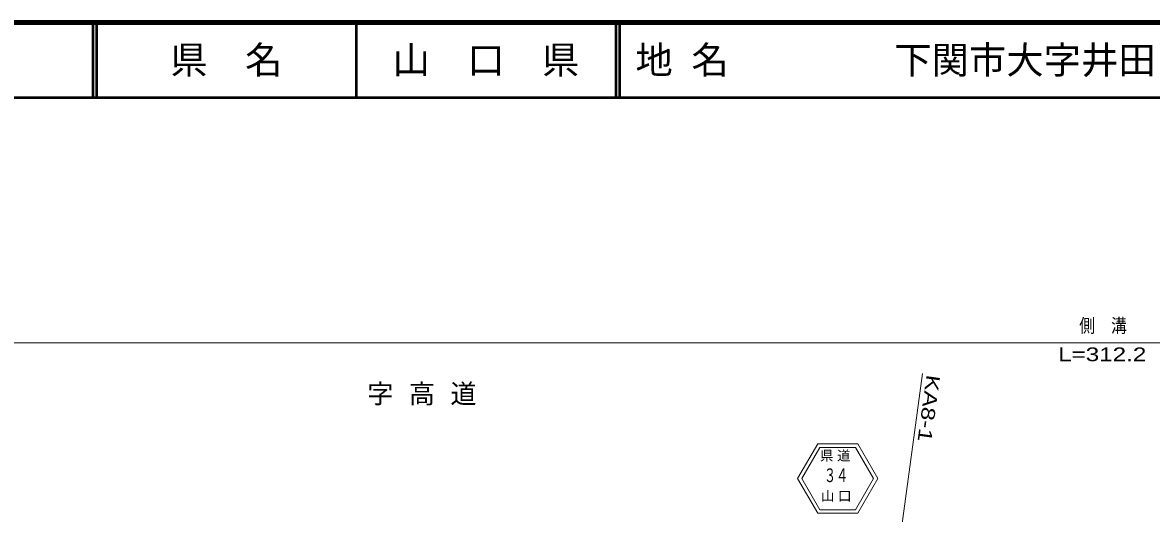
# Model space of a CAD drawing. Units: millimetres, scale not verified. Extents: x 40000 to 680000, y 20000 to 380000.
# Drawn here: x 288350 to 439450, y 314387 to 380000 of the extents above; entities that cross this region are included whole.
import ezdxf
from ezdxf.enums import TextEntityAlignment as Align

# ---------------------------------------------------------------- set-up
doc = ezdxf.new("R2010")
doc.units = ezdxf.units.MM
doc.header["$LTSCALE"] = 1000
doc.layers.add('M-BMK-HTXT', color=7, linetype='Continuous')
doc.layers.add('M-TTL-TXT', color=7, linetype='Continuous')
for name, color, linetype, lineweight in [('M-STR-HTXT', 7, 'Continuous', 13), ('M-STR-STRC', 7, 'Continuous', 13), ('M-TTL', 2, 'Continuous', 140), ('M-TTL-LINE', 7, 'Continuous', 50)]:
    doc.layers.add(name, color=color, linetype=linetype, lineweight=lineweight)
doc.styles.add('ＭＳ ゴシック', font='')
doc.styles.add('ＭＳ Ｐゴシック', font='')
doc.styles.get('ＭＳ ゴシック').set_extended_font_data('MS Gothic')
doc.styles.get('ＭＳ Ｐゴシック').set_extended_font_data('MS PGothic')

msp = doc.modelspace()

# ---------------------------------------------------------------- linework, layer by layer
at = {"layer": 'M-STR-HTXT'}
for p, q in [((257149, 337169), (566639, 337169)), ((402045, 283731), (408817, 333069))]:
    msp.add_line(p, q, dxfattribs=at)
at = {"layer": 'M-STR-STRC'}
for p, q in [((392098, 319041), (394778, 323683)), ((394778, 323683), (400138, 323683)), ((400138, 323683), (402818, 319041)), ((392658, 319041), (395058, 323198)), ((395058, 323198), (399858, 323198)), ((399858, 323198), (402258, 319041)), ((394778, 314399), (392098, 319041)), ((395058, 314884), (392658, 319041)), ((402258, 319041), (399858, 314884)), ((402818, 319041), (400138, 314399)), ((400138, 314399), (394778, 314399)), ((399858, 314884), (395058, 314884))]:
    msp.add_line(p, q, dxfattribs=at)
at = {"layer": 'M-TTL'}
msp.add_line((680000, 380000), (40000, 380000), dxfattribs=at)
at = {"layer": 'M-TTL-LINE'}
for p, q in [((297750, 380000), (297750, 370000)), ((298250, 380000), (298250, 370000)), ((333000, 380000), (333000, 370000)), ((367750, 380000), (367750, 370000)), ((368250, 380000), (368250, 370000)), ((40000, 370000), (680000, 370000))]:
    msp.add_line(p, q, dxfattribs=at)

# ---------------------------------------------------------------- texts
at = {"layer": 'M-BMK-HTXT', "insert": (334486, 328820), "char_height": 2566, "attachment_point": 7, "style": 'ＭＳ Ｐゴシック'}
msp.add_mtext('\\T1.59;字高道', dxfattribs=at)
at = {"layer": 'M-STR-HTXT', "style": 'ＭＳ Ｐゴシック', "width": 0.85}
msp.add_text('側\u3000溝', height=1833, dxfattribs=at).set_placement((429786, 338025), align=Align.BOTTOM_LEFT)
at = {"layer": 'M-STR-HTXT', "style": 'ＭＳ Ｐゴシック', "width": 1.35}
msp.add_text('L=312.2', height=1833, dxfattribs=at).set_placement((432868, 334188), align=Align.BOTTOM_CENTER)
msp.add_text('KA8-1', height=1833, rotation=262.227, dxfattribs=at).set_placement((408817, 333069), align=Align.BOTTOM_LEFT)
at = {"layer": 'M-STR-STRC', "style": 'ＭＳ Ｐゴシック'}
for s, p in [('県 道', (395095, 321051)), ('山 口', (395226, 315660))]:
    msp.add_text(s, height=1320, dxfattribs=at).set_placement(p, align=Align.BOTTOM_LEFT)
at = {"layer": 'M-STR-STRC', "style": 'ＭＳ Ｐゴシック', "width": 0.65}
msp.add_text('３４', height=1833, dxfattribs=at).set_placement((395617, 318018), align=Align.BOTTOM_LEFT)
at = {"layer": 'M-TTL-TXT', "style": 'ＭＳ ゴシック'}
for s, p in [('県\u3000名', (315625, 375000)), ('山\u3000口\u3000県', (350375, 375000))]:
    msp.add_text(s, height=3666, dxfattribs=at).set_placement(p, align=Align.MIDDLE_CENTER)
for s, p in [('地 名', (370380, 375000)), ('下関市大字井田', (405024, 375000))]:
    msp.add_text(s, height=3666, dxfattribs=at).set_placement(p, align=Align.MIDDLE_LEFT)

doc.saveas('drawing.dxf')
